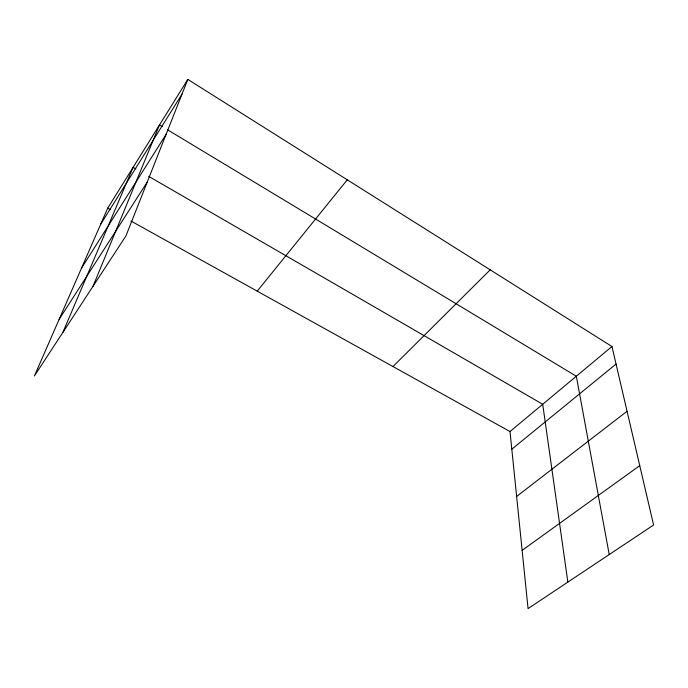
<?xml version="1.0" encoding="UTF-8"?>
<svg xmlns="http://www.w3.org/2000/svg" width="688" height="688" viewBox="0 0 688 688"><rect width="100%" height="100%" fill="white"/><g stroke="black" fill="none" stroke-linecap="round" stroke-linejoin="round"><path stroke-width="1.03" d="M187.824 79.404L125.947 235.898L34.4 375.966L107.724 208.129L187.824 79.404L611.959 346.52L653.6 525.021L528.066 608.596L510.006 431.531L130.926 221.02M93.009 286.294L159.496 124.924L162.222 126.566M62.875 332.399L133.102 167.347L135.854 168.938M100.654 224.297L182.01 94.118M81.494 268.165L166.075 134.418M59.151 319.318L147.206 182.131M257.217 291.153L347.268 179.817M392.986 366.549L490.183 269.834M510.006 431.531L611.959 346.52M511.803 449.204L616.052 364.064M516.628 496.461L627.06 411.261M522.123 550.366L639.745 465.638M107.724 208.129L110.501 209.677M148.694 176.36L542.712 404.26L567.858 582.1M167.657 129.851L576.329 376.233L609.233 554.562"/></g></svg>
